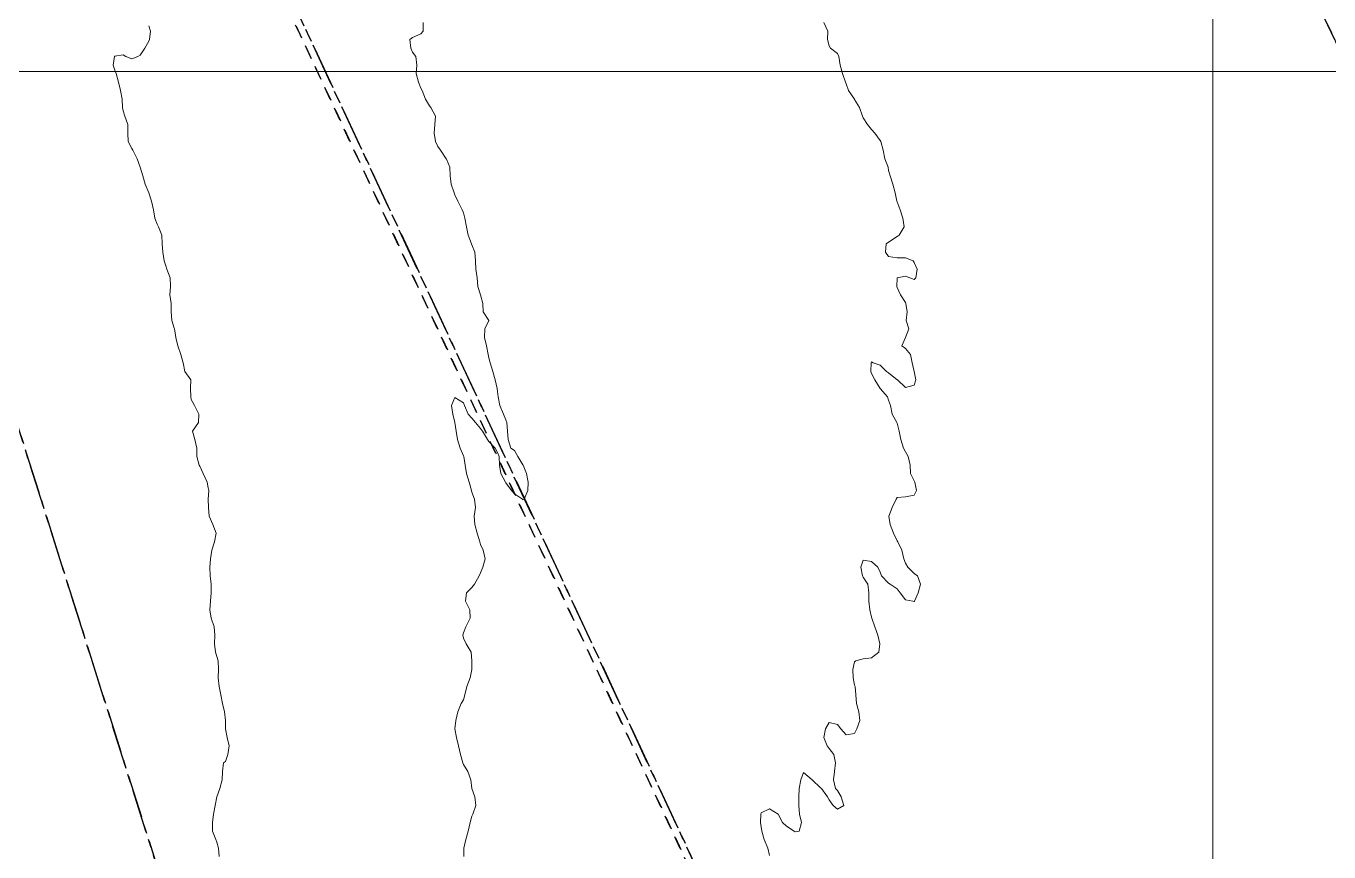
# Model space of a CAD drawing. Header units: centimetres. Extents: x 0 to 642158, y -847 to 649707.
# Drawn here: x 616897 to 616973.6, y 620941.5 to 620990 of the extents above; entities that cross this region are included whole.
import ezdxf

# ---------------------------------------------------------------- set-up
doc = ezdxf.new("R2010")
doc.units = ezdxf.units.CM
doc.header["$MEASUREMENT"] = 0
doc.linetypes.add('CENTERX2', pattern=[4, 2.5, -0.5, 0.5, -0.5])
doc.linetypes.add('JIS_02_0.7', pattern=[1.35, 0.75, -0.6])
for name, color, linetype, lineweight in [('MEV_grille', 254, 'Continuous', 9), ('WAL_parcellaire agricole', 7, 'JIS_02_0.7', 25), ('WAL_topographie 0.5', 253, 'Continuous', 20)]:
    doc.layers.add(name, color=color, linetype=linetype, lineweight=lineweight)
doc.layers.add('SPW_parcellaire cadastral', color=7, linetype='CENTERX2', lineweight=25, true_color=0xff0542)
picture_1 = doc.add_image_def('image2.png', size_in_pixel=(6614, 11023))

# ---------------------------------------------------------------- blocks, each defined once
blk = doc.blocks.new('*U114')
at = {"layer": 'MEV_grille', "transparency": 33554687}
blk.add_lwpolyline([(-1338.461, 0), (1338.461, 0)], dxfattribs=at)
blk = doc.blocks.new('*U115')
at = {"layer": 'MEV_grille', "color": 0, "linetype": 'ByBlock', "lineweight": -2, "transparency": 16777216}
blk.add_blockref('*U114', (0, -1400), dxfattribs=at)
blk = doc.blocks.new('*U112')
at = {"layer": 'MEV_grille', "transparency": 33554687}
blk.add_lwpolyline([(0, 1825.476), (0, -1825.476)], dxfattribs=at)
blk = doc.blocks.new('*U113')
at = {"layer": 'MEV_grille', "color": 0, "linetype": 'ByBlock', "lineweight": -2, "transparency": 16777216}
blk.add_blockref('*U112', (1600, 0), dxfattribs=at)

msp = doc.modelspace()

# ---------------------------------------------------------------- linework, layer by layer
at = {"layer": 'SPW_parcellaire cadastral'}
for points in [[(617069.693, 620775.462), (617042.312, 620836.61), (617036.267, 620850.114), (617034.006, 620855.163), (617017.558, 620891.904), (616974.006, 620989.185), (616961.91, 621014.447), (616950.392, 621034.719), (616936.965, 621054.591), (616923.841, 621069.865), (616923.568, 621072.35), (616921.936, 621074.869), (616902.276, 621105.214), (616875.163, 621136.929), (616841.151, 621171.07), (616825.651, 621183.795), (616803.88, 621199.445), (616783.079, 621216.904), (616753.119, 621246.609), (616755.27, 621248.854), (616758.203, 621251.915), (616759.547, 621253.317)], [(616880.187, 621061.203), (616897.065, 621067.074), (616923.841, 621069.865), (616936.965, 621054.591), (616950.392, 621034.719), (616961.91, 621014.447), (616974.006, 620989.185), (617017.558, 620891.904), (616967.384, 620874.284), (616880.187, 621061.203)], [(616880.187, 621061.203), (616967.384, 620874.284), (617017.558, 620891.904), (617034.006, 620855.163), (617031.612, 620852.364), (617035.411, 620849.114), (617036.267, 620850.114), (617042.312, 620836.61), (616919.509, 620750.616)], [(616866.877, 621060.38), (616914.934, 620908.409), (616866.644, 620893.139)], [(616866.644, 620893.139), (616914.934, 620908.409), (616866.877, 621060.38)]]:
    msp.add_lwpolyline(points, dxfattribs=at)
at = {"layer": 'WAL_parcellaire agricole'}
for points in [[(616966.956, 620874.471), (616882.032, 621056.075), (616911.947, 621060.799), (616933.276, 621058.86), (616934.659, 621057.23), (616941.11, 621051.25), (616962.856, 621016.386), (617019.204, 620893.394), (616966.956, 620874.471)], [(616881.452, 621057.429), (616882.032, 621056.075), (616966.956, 620874.471), (617019.204, 620893.394), (617054.586, 620821.986), (617070.287, 620792.592)]]:
    msp.add_lwpolyline(points, dxfattribs=at)
at = {"layer": 'WAL_topographie 0.5'}
for points in [[(616904.25, 620990.062), (616904.354, 620989.75), (616904.283, 620989.25), (616904.25, 620989.156), (616904.018, 620988.75), (616903.75, 620988.333), (616903.6, 620988.25), (616903.25, 620988.12), (616902.9, 620988.25), (616902.75, 620988.344), (616902.25, 620988.278), (616902.234, 620988.25), (616902.145, 620987.75), (616902.25, 620987.442), (616902.333, 620987.25), (616902.472, 620986.75), (616902.595, 620986.25), (616902.69, 620985.75), (616902.7, 620985.25), (616902.75, 620985.062), (616902.846, 620984.75), (616903.016, 620984.25), (616903.015, 620983.75), (616903.033, 620983.25), (616903.25, 620982.844), (616903.304, 620982.75), (616903.559, 620982.25), (616903.75, 620981.75), (616903.75, 620981.75), (616903.899, 620981.25), (616904.036, 620980.75), (616904.25, 620980.25), (616904.25, 620980.25), (616904.406, 620979.75), (616904.525, 620979.25), (616904.6, 620978.75), (616904.75, 620978.404), (616904.811, 620978.25), (616905.008, 620977.75), (616905.043, 620977.25), (616905.071, 620976.75), (616905.153, 620976.25), (616905.25, 620975.95), (616905.306, 620975.75), (616905.507, 620975.25), (616905.529, 620974.75), (616905.484, 620974.25), (616905.561, 620973.75), (616905.561, 620973.25), (616905.609, 620972.75), (616905.75, 620972.3), (616905.766, 620972.25), (616905.841, 620971.75), (616905.95, 620971.25), (616906.143, 620970.75), (616906.25, 620970.321), (616906.275, 620970.25), (616906.375, 620969.75), (616906.717, 620969.25), (616906.702, 620968.75), (616906.721, 620968.25), (616906.75, 620968.107), (616906.929, 620967.75), (616907.194, 620967.25), (616907.167, 620966.75), (616906.821, 620966.25), (616906.95, 620965.75), (616907.066, 620965.25), (616907.083, 620964.75), (616907.22, 620964.25), (616907.25, 620964.183), (616907.453, 620963.75), (616907.681, 620963.25), (616907.75, 620962.917), (616907.771, 620962.75), (616907.75, 620962.25), (616907.763, 620961.75), (616907.807, 620961.25), (616908.009, 620960.75), (616908.204, 620960.25), (616908.111, 620959.75), (616907.96, 620959.25), (616907.875, 620958.75), (616907.838, 620958.25), (616907.861, 620957.75), (616907.908, 620957.25), (616907.917, 620956.75), (616907.875, 620956.25), (616907.846, 620955.75), (616907.922, 620955.25), (616908.089, 620954.75), (616908.135, 620954.25), (616908.109, 620953.75), (616908.18, 620953.25), (616908.25, 620953), (616908.336, 620952.75), (616908.353, 620952.25), (616908.328, 620951.75), (616908.385, 620951.25), (616908.477, 620950.75), (616908.59, 620950.25), (616908.694, 620949.75), (616908.75, 620949.25), (616908.75, 620949.25), (616908.75, 620948.75), (616908.854, 620948.25), (616908.976, 620947.75), (616908.9, 620947.25), (616908.75, 620946.841), (616908.65, 620946.75), (616908.574, 620946.25), (616908.554, 620945.75), (616908.425, 620945.25), (616908.25, 620944.75), (616908.25, 620944.75), (616908.144, 620944.25), (616908.062, 620943.75), (616907.993, 620943.25), (616907.991, 620942.75), (616908.183, 620942.25), (616908.25, 620942.096), (616908.35, 620941.75), (616908.378, 620941.25)], [(616920.384, 620990.25), (616920.381, 620989.75), (616920.25, 620989.583), (616919.75, 620989.375), (616919.607, 620989.25), (616919.65, 620988.75), (616919.75, 620988.5), (616919.942, 620988.25), (616920.012, 620987.75), (616919.969, 620987.25), (616920.11, 620986.75), (616920.25, 620986.397), (616920.326, 620986.25), (616920.528, 620985.75), (616920.75, 620985.35), (616920.833, 620985.25), (616921.1, 620984.75), (616921.063, 620984.25), (616921.022, 620983.75), (616921.113, 620983.25), (616921.25, 620982.975), (616921.395, 620982.75), (616921.736, 620982.25), (616921.75, 620982.219), (616921.942, 620981.75), (616921.968, 620981.25), (616922.026, 620980.75), (616922.197, 620980.25), (616922.25, 620980.117), (616922.417, 620979.75), (616922.685, 620979.25), (616922.75, 620979.068), (616922.829, 620978.75), (616922.932, 620978.25), (616923.038, 620977.75), (616923.221, 620977.25), (616923.25, 620977.187), (616923.413, 620976.75), (616923.45, 620976.25), (616923.486, 620975.75), (616923.565, 620975.25), (616923.604, 620974.75), (616923.75, 620974.25), (616923.75, 620974.25), (616923.893, 620973.75), (616923.917, 620973.25), (616924.25, 620972.75), (616924.25, 620972.75), (616924.25, 620972.75), (616924, 620972.25), (616923.989, 620971.75), (616924.105, 620971.25), (616924.205, 620970.75), (616924.25, 620970.541), (616924.315, 620970.25), (616924.472, 620969.75), (616924.617, 620969.25), (616924.728, 620968.75), (616924.75, 620968.568), (616924.799, 620968.25), (616924.894, 620967.75), (616925.105, 620967.25), (616925.25, 620966.904), (616925.303, 620966.75), (616925.337, 620966.25), (616925.373, 620965.75), (616925.544, 620965.25), (616925.75, 620965.098), (616925.955, 620964.75), (616926.25, 620964.271), (616926.26, 620964.25), (616926.45, 620963.75), (616926.555, 620963.25), (616926.529, 620962.75), (616926.321, 620962.25), (616926.25, 620962.204), (616926.214, 620962.25), (616925.75, 620962.567), (616925.58, 620962.75), (616925.25, 620963.203), (616925.217, 620963.25), (616924.952, 620963.75), (616924.864, 620964.25), (616924.842, 620964.75), (616924.75, 620964.987), (616924.607, 620965.25), (616924.25, 620965.629), (616924.159, 620965.75), (616923.862, 620966.25), (616923.75, 620966.403), (616923.452, 620966.75), (616923.25, 620967.008), (616923.021, 620967.25), (616922.817, 620967.75), (616922.75, 620967.898), (616922.25, 620968.212), (616922.043, 620967.75), (616922.121, 620967.25), (616922.25, 620966.75), (616922.25, 620966.75), (616922.327, 620966.25), (616922.411, 620965.75), (616922.567, 620965.25), (616922.75, 620964.792), (616922.766, 620964.75), (616922.85, 620964.25), (616922.933, 620963.75), (616923.089, 620963.25), (616923.221, 620962.75), (616923.25, 620962.659), (616923.405, 620962.25), (616923.45, 620961.75), (616923.375, 620961.25), (616923.412, 620960.75), (616923.561, 620960.25), (616923.705, 620959.75), (616923.75, 620959.583), (616923.904, 620959.25), (616924.028, 620958.75), (616923.895, 620958.25), (616923.75, 620957.926), (616923.667, 620957.75), (616923.404, 620957.25), (616923.25, 620957.059), (616922.94, 620956.75), (616922.875, 620956.25), (616923.136, 620955.75), (616923.139, 620955.25), (616922.888, 620954.75), (616922.75, 620954.386), (616922.706, 620954.25), (616922.75, 620954.083), (616922.917, 620953.75), (616923.212, 620953.25), (616923.235, 620952.75), (616923.25, 620952.251), (616923.25, 620952.25), (616923.25, 620952.25), (616923.15, 620951.75), (616922.941, 620951.25), (616922.84, 620950.75), (616922.75, 620950.459), (616922.618, 620950.25), (616922.43, 620949.75), (616922.3, 620949.25), (616922.25, 620948.75), (616922.34, 620948.25), (616922.464, 620947.75), (616922.583, 620947.25), (616922.715, 620946.75), (616922.75, 620946.65), (616923, 620946.25), (616923.182, 620945.75), (616923.25, 620945.25), (616923.25, 620945.25), (616923.426, 620944.75), (616923.488, 620944.25), (616923.294, 620943.75), (616923.25, 620943.625), (616923.15, 620943.25), (616923.026, 620942.75), (616922.891, 620942.25), (616922.78, 620941.75), (616922.764, 620941.25)], [(616943.95, 620990.25), (616944.169, 620989.75), (616944.167, 620989.25), (616944.25, 620988.875), (616944.327, 620988.75), (616944.75, 620988.427), (616944.831, 620988.25), (616944.906, 620987.75), (616945.03, 620987.25), (616945.208, 620986.75), (616945.25, 620986.656), (616945.394, 620986.25), (616945.737, 620985.75), (616945.75, 620985.731), (616946.046, 620985.25), (616946.209, 620984.75), (616946.25, 620984.65), (616946.511, 620984.25), (616946.75, 620983.961), (616946.941, 620983.75), (616947.25, 620983.317), (616947.286, 620983.25), (616947.433, 620982.75), (616947.524, 620982.25), (616947.715, 620981.75), (616947.75, 620981.55), (616947.838, 620981.25), (616948, 620980.75), (616948.128, 620980.25), (616948.24, 620979.75), (616948.25, 620979.712), (616948.432, 620979.25), (616948.583, 620978.75), (616948.659, 620978.25), (616948.375, 620977.75), (616948.25, 620977.685), (616947.75, 620977.343), (616947.611, 620977.25), (616947.568, 620976.75), (616947.75, 620976.5), (616948.25, 620976.417), (616948.75, 620976.434), (616949.188, 620976.25), (616949.25, 620976.15), (616949.432, 620975.75), (616949.35, 620975.25), (616949.25, 620975.159), (616949, 620975.25), (616948.75, 620975.35), (616948.25, 620975.25), (616948.25, 620975.249), (616948.234, 620974.75), (616948.25, 620974.679), (616948.45, 620974.25), (616948.75, 620973.8), (616948.773, 620973.75), (616948.85, 620973.25), (616948.783, 620972.75), (616948.942, 620972.25), (616948.75, 620971.75), (616948.75, 620971.75), (616948.536, 620971.25), (616948.75, 620971.1), (616949.042, 620970.75), (616949.139, 620970.25), (616949.25, 620969.75), (616949.25, 620969.75), (616949.344, 620969.25), (616949.25, 620968.95), (616948.75, 620968.813), (616948.273, 620969.25), (616948.25, 620969.264), (616947.75, 620969.669), (616947.625, 620969.75), (616947.25, 620970.125), (616946.833, 620970.25), (616946.75, 620970.306), (616946.734, 620970.25), (616946.706, 620969.75), (616946.75, 620969.632), (616946.941, 620969.25), (616947.25, 620968.75), (616947.25, 620968.75), (616947.686, 620968.25), (616947.75, 620968.071), (616947.852, 620967.75), (616947.955, 620967.25), (616948.236, 620966.75), (616948.25, 620966.704), (616948.369, 620966.25), (616948.466, 620965.75), (616948.629, 620965.25), (616948.75, 620965.031), (616948.905, 620964.75), (616949.016, 620964.25), (616949.033, 620963.75), (616949.25, 620963.333), (616949.292, 620963.25), (616949.381, 620962.75), (616949.25, 620962.477), (616948.75, 620962.375), (616948.25, 620962.35), (616948.188, 620962.25), (616947.956, 620961.75), (616947.766, 620961.25), (616947.848, 620960.75), (616948.041, 620960.25), (616948.25, 620959.808), (616948.29, 620959.75), (616948.528, 620959.25), (616948.639, 620958.75), (616948.75, 620958.487), (616948.879, 620958.25), (616949.25, 620957.889), (616949.459, 620957.75), (616949.632, 620957.25), (616949.489, 620956.75), (616949.266, 620956.25), (616949.25, 620956.227), (616949.167, 620956.25), (616948.75, 620956.333), (616948.421, 620956.75), (616948.25, 620956.982), (616947.833, 620957.25), (616947.75, 620957.31), (616947.327, 620957.75), (616947.25, 620957.95), (616947.119, 620958.25), (616946.75, 620958.577), (616946.25, 620958.673), (616946.122, 620958.25), (616946.214, 620957.75), (616946.25, 620957.656), (616946.521, 620957.25), (616946.579, 620956.75), (616946.583, 620956.25), (616946.647, 620955.75), (616946.75, 620955.306), (616946.767, 620955.25), (616946.942, 620954.75), (616947.125, 620954.25), (616947.229, 620953.75), (616947.173, 620953.25), (616946.75, 620952.927), (616946.25, 620952.875), (616945.833, 620952.75), (616945.75, 620952.694), (616945.655, 620952.25), (616945.671, 620951.75), (616945.75, 620951.321), (616945.788, 620951.25), (616945.833, 620950.75), (616945.854, 620950.25), (616945.991, 620949.75), (616946.067, 620949.25), (616945.875, 620948.75), (616945.75, 620948.481), (616945.25, 620948.397), (616944.95, 620948.75), (616944.75, 620949), (616944.25, 620949.125), (616944.047, 620948.75), (616943.935, 620948.25), (616944.141, 620947.75), (616944.25, 620947.607), (616944.528, 620947.25), (616944.635, 620946.75), (616944.572, 620946.25), (616944.512, 620945.75), (616944.631, 620945.25), (616944.75, 620945.136), (616944.957, 620944.75), (616945.118, 620944.25), (616944.75, 620944.038), (616944.491, 620944.25), (616944.25, 620944.592), (616944.156, 620944.75), (616943.806, 620945.25), (616943.75, 620945.287), (616943.25, 620945.75), (616943.25, 620945.75), (616942.75, 620946.188), (616942.583, 620945.75), (616942.492, 620945.25), (616942.469, 620944.75), (616942.479, 620944.25), (616942.513, 620943.75), (616942.625, 620943.25), (616942.5, 620942.75), (616942.25, 620942.712), (616942.2, 620942.75), (616941.75, 620943.031), (616941.516, 620943.25), (616941.25, 620943.75), (616941.25, 620943.75), (616940.75, 620944.063), (616940.25, 620943.812), (616940.233, 620943.75), (616940.224, 620943.25), (616940.25, 620943.001), (616940.29, 620942.75), (616940.438, 620942.25), (616940.641, 620941.75), (616940.75, 620941.312)]]:
    msp.add_lwpolyline(points, dxfattribs=at)

# ---------------------------------------------------------------- block references
at = {"layer": 'MEV_grille', "transparency": 33554687}
for name, p in [('*U113', (615366.814, 620593.644)), ('*U115', (616669.481, 622387.381))]:
    msp.add_blockref(name, p, dxfattribs=at)

# ---------------------------------------------------------------- pictures from other files: only their frames are drawn
image = msp.add_image(picture_1, insert=(616830.845, 620745.783), size_in_units=(429.466, 715.756), dxfattribs=dict(brightness=75))
image.dxf.flags = 7

doc.saveas('drawing.dxf')
